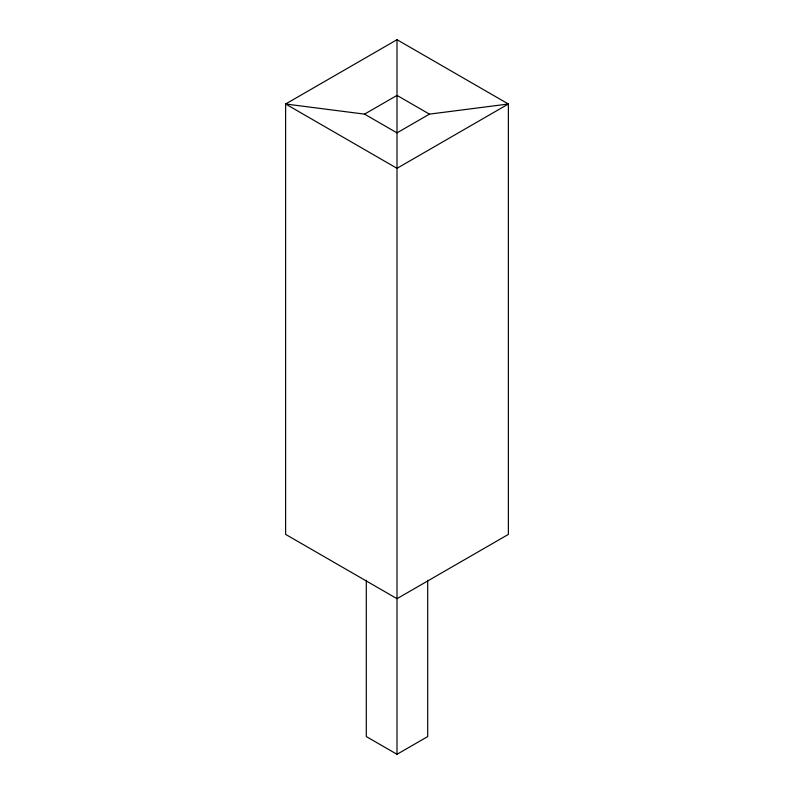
<?xml version="1.0" encoding="UTF-8"?>
<svg xmlns="http://www.w3.org/2000/svg" width="794" height="794" viewBox="0 0 794 794"><rect width="100%" height="100%" fill="white"/><g stroke="black" fill="none" stroke-linecap="round" stroke-linejoin="round"><path stroke-width="1.19" d="M397 39.7L285.622 104.004L285.622 534.392L397 598.696L508.378 534.392L508.378 104.004L397 39.7L397 132.538M364.555 114.128L397 95.399L429.445 114.128L508.378 104.004L397 168.308L285.622 104.004L364.555 114.128L397 132.866L429.445 114.128M366.302 580.285L366.302 736.574L397 754.3L427.698 736.574L427.698 580.285M397 132.866L397 754.3"/></g></svg>
